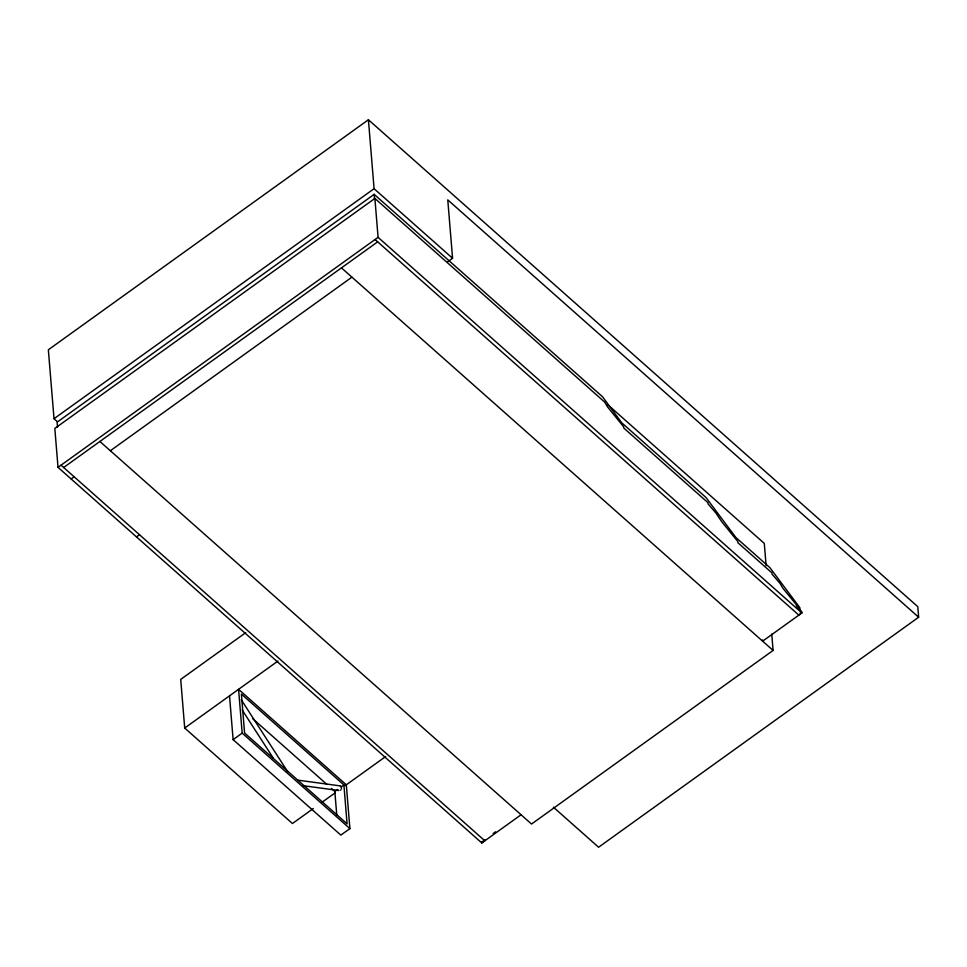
<?xml version="1.0" encoding="UTF-8"?>
<svg xmlns="http://www.w3.org/2000/svg" width="967" height="967" viewBox="0 0 967 967"><rect width="100%" height="100%" fill="white"/><g stroke="black" fill="none" stroke-linecap="round" stroke-linejoin="round"><path stroke-width="1.45" d="M553.414 807.203L598.585 847.237L918.65 617.224L917.78 606.672L368.415 119.763L48.35 349.776L54.019 418.711L57.379 421.685M54.019 418.711L374.084 188.698L368.415 119.763M800.06 610.274L799.854 607.723L769.877 567.629L735.863 537.483L705.886 497.389L621.708 422.772L602.598 396.808L374.169 194.355L57.113 422.192L57.537 427.245M762.528 639.961L762.625 641.169L801.885 612.969L801.776 611.748L796.445 605.898L796.349 604.677L782.871 588.214L780.055 583.464L772.004 574.084L771.908 572.863L737.894 542.729L737.797 541.508L721.6 521.515L716.063 513.223L708.025 503.843L707.917 502.622L623.739 428.006L623.642 426.798L607.445 406.805L604.629 402.054L374.882 198.428L54.817 428.441L58.02 467.351L481.808 842.97L521.068 814.758M58.02 467.351L378.085 237.35L374.882 198.428M63.653 467.508L377.686 241.835M71.099 478.943L74.121 476.779M110.347 450.743L351.915 277.154M447.661 261.791L452.568 258.262L447.769 199.879L918.65 617.224M136.492 536.915L139.514 534.739M245.727 632.672L180.708 679.402L184.709 728.042L292.433 823.521L313.284 808.545M184.709 728.042L277.94 661.053M233.12 739.634L242.173 733.119L238.571 689.338L346.307 784.817L349.897 828.598L340.843 835.113L233.12 739.634L229.517 695.841M336.794 815.386L334.824 791.441L337.543 789.483A2.405 2.103 -82.3 0 0 337.894 789.966M341.17 786.884L343.889 784.926L241.387 694.088L244.591 733.01L347.08 823.848L343.889 784.926M321.878 802.368L335.368 792.674M345.183 785.627L385.664 756.532M493.182 833.506L495.6 831.777M771.751 634.098L773.092 650.44L531.524 824.041L99.891 441.472M297.643 780.127L339.876 785.845M302.441 785.603L338.849 790.523M374.084 188.698L452.568 258.262M607.3 404.279L764.293 543.418L766.13 565.719M378.085 237.35L801.885 612.969M375.063 239.526L798.863 615.133M341.448 267.883L773.092 650.44M61.042 465.187L484.83 840.794L484.733 839.586M252.605 718.566L326.943 784.455M331.451 788.443L334.824 791.441M242.173 733.119L349.897 828.598M241.279 699.794L287.598 771.545M242.197 709.996L273.069 757.826M800.265 612.836L800.374 614.045M483.222 840.674L483.319 841.882M481.711 841.749L481.808 842.97M374.169 194.355L374.58 199.407M340.384 786.05A2.405 2.103 -82.3 0 1 341.411 788.685M340.88 789.785A2.405 2.103 -82.3 0 1 340.444 790.196"/></g></svg>
